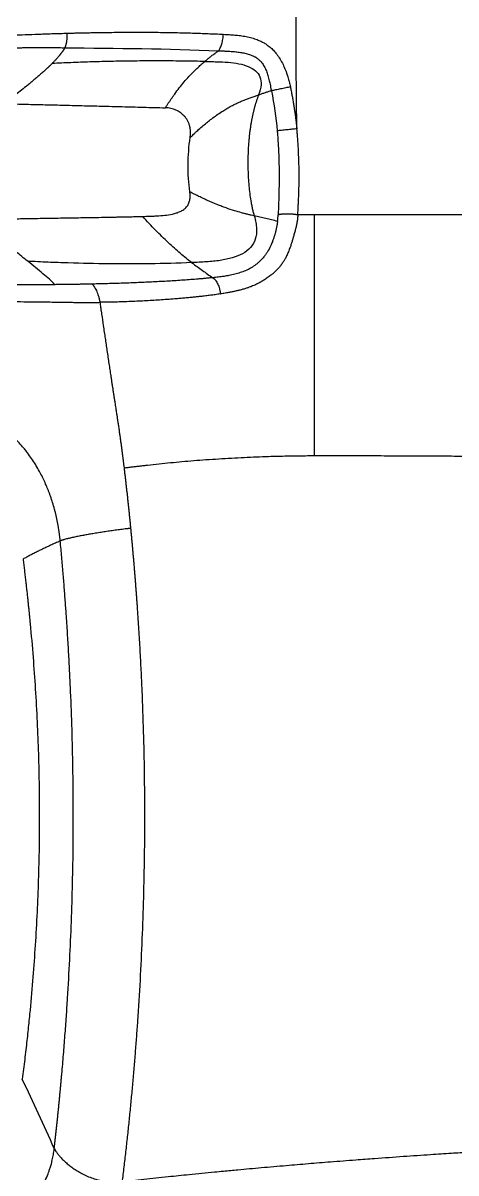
# Model space of a CAD drawing. Extents: x 526 to 610, y 679 to 808.
# Drawn here: x 577.84 to 589.62, y 713.94 to 745.24 of the extents above; entities that cross this region are included whole.
import ezdxf

# ---------------------------------------------------------------- set-up
doc = ezdxf.new("R2010")
doc.units = 0
doc.header["$MEASUREMENT"] = 0
doc.layers.add('1', color=4, linetype='Continuous')

# ---------------------------------------------------------------- blocks, each defined once
blk = doc.blocks.new('JETSETTER LX')
at = {"layer": '1', "color": 3, "linetype": 'Continuous', "lineweight": 25}
for points, knots in [([(59.161, 45.477), (59.161, 45.517), (59.16, 45.597), (59.158, 45.717), (59.157, 45.837), (59.155, 45.957), (59.154, 46.078), (59.152, 46.198), (59.151, 46.318), (59.15, 46.439), (59.149, 46.559), (59.148, 46.68), (59.147, 46.801), (59.146, 46.921), (59.145, 47.08), (59.143, 47.381), (59.141, 47.773), (59.14, 48.218), (59.14, 48.554), (59.14, 48.835), (59.14, 49.059), (59.141, 49.284), (59.141, 49.508), (59.142, 49.733), (59.144, 49.957), (59.145, 50.181), (59.147, 50.405), (59.149, 50.628), (59.151, 50.852), (59.153, 51.075), (59.156, 51.298), (59.158, 51.52), (59.16, 51.668), (59.161, 51.742)], [0, 0, 0, 0, 0.019171, 0.038354, 0.057548, 0.076753, 0.095968, 0.115193, 0.134427, 0.15367, 0.172921, 0.19218, 0.211447, 0.23072, 0.250001, 0.287343, 0.375, 0.437492, 0.499999, 0.535811, 0.571619, 0.607421, 0.643215, 0.678996, 0.714763, 0.750511, 0.786239, 0.821942, 0.857619, 0.893267, 0.928881, 0.96446, 1, 1, 1, 1]), ([(48.601, 47.853), (48.636, 47.856), (48.706, 47.861), (48.811, 47.869), (48.915, 47.877), (49.019, 47.884), (49.122, 47.892), (49.224, 47.899), (49.327, 47.906), (49.429, 47.913), (49.53, 47.92), (49.631, 47.927), (49.731, 47.933), (49.909, 47.945), (50.164, 47.96), (50.504, 47.98), (50.855, 47.999), (51.157, 48.014), (51.436, 48.028), (51.711, 48.04), (51.979, 48.051), (52.204, 48.059), (52.372, 48.065), (52.547, 48.071), (52.732, 48.076), (52.856, 48.08), (52.918, 48.082)], [0, 0, 0, 0, 0.0238572, 0.0476333, 0.0713284, 0.0949425, 0.1184756, 0.1419278, 0.1652991, 0.1885894, 0.2117987, 0.2349271, 0.2579744, 0.2809407, 0.3575209, 0.433726, 0.5160642, 0.6015222, 0.6441371, 0.7109685, 0.7941909, 0.8324388, 0.8692171, 0.9121998, 0.9557942, 1, 1, 1, 1]), ([(52.857, 47.687), (52.858, 47.69), (52.861, 47.696), (52.865, 47.705), (52.868, 47.715), (52.872, 47.725), (52.875, 47.735), (52.879, 47.745), (52.882, 47.755), (52.885, 47.765), (52.887, 47.775), (52.89, 47.786), (52.893, 47.796), (52.895, 47.806), (52.897, 47.816), (52.899, 47.827), (52.901, 47.837), (52.903, 47.847), (52.905, 47.857), (52.907, 47.873), (52.91, 47.894), (52.913, 47.92), (52.915, 47.947), (52.917, 47.974), (52.918, 48.001), (52.919, 48.028), (52.919, 48.055), (52.918, 48.073), (52.918, 48.082)], [0, 0, 0, 0, 0.031901, 0.063411, 0.094521, 0.125219, 0.155498, 0.185347, 0.214755, 0.243711, 0.272207, 0.300257, 0.327877, 0.355084, 0.381892, 0.408316, 0.434367, 0.460059, 0.485401, 0.510403, 0.57363, 0.636216, 0.698195, 0.759604, 0.82047, 0.88081, 0.940644, 1, 1, 1, 1]), ([(52.918, 48.082), (52.96, 48.083), (53.042, 48.085), (53.165, 48.088), (53.286, 48.091), (53.407, 48.093), (53.526, 48.096), (53.644, 48.098), (53.761, 48.1), (53.876, 48.102), (54.134, 48.105), (54.527, 48.109), (55.06, 48.109), (55.586, 48.104), (56.009, 48.095), (56.324, 48.086), (56.536, 48.079), (56.746, 48.071), (56.954, 48.062), (57.092, 48.056), (57.161, 48.052)], [0, 0, 0, 0, 0.028842, 0.057436, 0.085782, 0.113879, 0.141726, 0.169324, 0.196671, 0.223767, 0.250611, 0.37761, 0.500803, 0.627235, 0.750592, 0.801319, 0.851625, 0.901508, 0.950967, 1, 1, 1, 1]), ([(57.028, 47.604), (57.046, 47.624), (57.063, 47.651), (57.094, 47.714), (57.109, 47.751), (57.132, 47.831), (57.142, 47.875), (57.156, 47.964), (57.16, 48.009), (57.161, 48.052)], [0, 0, 0, 0, 0.25, 0.25, 0.5, 0.5, 0.75, 0.75, 1, 1, 1, 1]), ([(57.161, 48.052), (57.213, 48.05), (57.317, 48.044), (57.473, 48.033), (57.628, 48.016), (57.784, 47.991), (57.935, 47.956), (58.067, 47.913), (58.178, 47.865), (58.27, 47.817), (58.346, 47.769), (58.408, 47.723), (58.456, 47.683), (58.503, 47.639), (58.548, 47.592), (58.611, 47.519), (58.687, 47.412), (58.768, 47.269), (58.838, 47.114), (58.885, 46.987), (58.916, 46.89), (58.934, 46.825), (58.952, 46.759), (58.969, 46.691), (58.979, 46.645), (58.984, 46.621)], [0, 0, 0, 0, 0.063206, 0.126717, 0.190161, 0.253254, 0.3179, 0.378, 0.420657, 0.462064, 0.502458, 0.526789, 0.55123, 0.575862, 0.600766, 0.626018, 0.686066, 0.749092, 0.809952, 0.874258, 0.898392, 0.923018, 0.948152, 0.973808, 1, 1, 1, 1]), ([(44.393, 46.94), (44.416, 46.942), (44.463, 46.947), (44.532, 46.955), (44.601, 46.963), (44.67, 46.97), (44.739, 46.978), (44.808, 46.986), (44.877, 46.994), (45.015, 47.01), (45.221, 47.034), (45.603, 47.079), (46.058, 47.134), (46.493, 47.188), (46.805, 47.226), (47.064, 47.259), (47.347, 47.294), (47.621, 47.328), (47.852, 47.357), (48.055, 47.383), (48.266, 47.41), (48.484, 47.438), (48.704, 47.465), (48.954, 47.497), (49.191, 47.525), (49.39, 47.547), (49.522, 47.561), (49.635, 47.573), (49.822, 47.591), (50.089, 47.615), (50.438, 47.64), (50.73, 47.657), (51.028, 47.67), (51.249, 47.678), (51.46, 47.683), (51.59, 47.686), (51.714, 47.688), (51.852, 47.689), (52.008, 47.691), (52.179, 47.691), (52.354, 47.691), (52.528, 47.69), (52.695, 47.689), (52.804, 47.687), (52.857, 47.687)], [0, 0, 0, 0, 0.007792, 0.015586, 0.023383, 0.031182, 0.038984, 0.046788, 0.054595, 0.062404, 0.093771, 0.124909, 0.192614, 0.249996, 0.275575, 0.301177, 0.340533, 0.374993, 0.398022, 0.422043, 0.44705, 0.473037, 0.499996, 0.525389, 0.562498, 0.584737, 0.596635, 0.609523, 0.624997, 0.663541, 0.705199, 0.749997, 0.76844, 0.812498, 0.829752, 0.844959, 0.85956, 0.874999, 0.89531, 0.91632, 0.938027, 0.959641, 0.9803, 1, 1, 1, 1]), ([(52.84, 47.661), (52.837, 47.656), (52.83, 47.646), (52.82, 47.631), (52.81, 47.616), (52.8, 47.6), (52.789, 47.585), (52.778, 47.57), (52.767, 47.555), (52.755, 47.54), (52.743, 47.525), (52.732, 47.509), (52.719, 47.494), (52.707, 47.479), (52.691, 47.459), (52.67, 47.435), (52.644, 47.405), (52.618, 47.376), (52.591, 47.346), (52.563, 47.316), (52.534, 47.286), (52.514, 47.266), (52.504, 47.256)], [0, 0, 0, 0, 0.039074, 0.07799, 0.116752, 0.155367, 0.193841, 0.232179, 0.27039, 0.308478, 0.346451, 0.384317, 0.422084, 0.459758, 0.497349, 0.568669, 0.640048, 0.711546, 0.783226, 0.855151, 0.927386, 1, 1, 1, 1]), ([(52.857, 47.687), (52.853, 47.682), (52.848, 47.673), (52.842, 47.665), (52.84, 47.661)], [0, 0, 0, 0, 0.592978, 1, 1, 1, 1]), ([(56.655, 47.312), (56.662, 47.318), (56.677, 47.33), (56.7, 47.35), (56.725, 47.37), (56.751, 47.392), (56.78, 47.414), (56.81, 47.438), (56.859, 47.477), (56.919, 47.523), (56.981, 47.569), (57.015, 47.594), (57.028, 47.604)], [0, 0, 0, 0, 0.056454, 0.1176584, 0.1836381, 0.2544183, 0.330024, 0.4104791, 0.4958059, 0.7252765, 0.8935723, 1, 1, 1, 1]), ([(57.028, 47.604), (57.041, 47.603), (57.067, 47.602), (57.109, 47.6), (57.156, 47.598), (57.213, 47.596), (57.297, 47.592), (57.406, 47.586), (57.532, 47.574), (57.657, 47.557), (57.76, 47.536), (57.841, 47.513), (57.903, 47.492), (57.961, 47.467), (58.005, 47.445), (58.033, 47.43), (58.051, 47.419), (58.071, 47.405), (58.094, 47.389), (58.13, 47.36), (58.168, 47.323), (58.221, 47.26), (58.266, 47.192), (58.306, 47.115), (58.341, 47.035), (58.378, 46.927), (58.405, 46.817), (58.426, 46.724), (58.441, 46.651), (58.455, 46.579), (58.464, 46.534), (58.468, 46.515)], [0, 0, 0, 0, 0.019117, 0.039965, 0.062496, 0.089352, 0.125409, 0.188372, 0.251067, 0.312379, 0.375037, 0.405814, 0.436602, 0.471112, 0.498578, 0.507846, 0.51813, 0.52942, 0.542888, 0.559714, 0.595916, 0.61986, 0.68076, 0.712158, 0.743251, 0.804544, 0.871728, 0.899463, 0.936313, 0.974179, 1, 1, 1, 1]), ([(52.504, 47.256), (52.499, 47.251), (52.49, 47.241), (52.475, 47.226), (52.459, 47.211), (52.444, 47.196), (52.428, 47.181), (52.412, 47.166), (52.396, 47.15), (52.38, 47.135), (52.364, 47.12), (52.326, 47.084), (52.266, 47.029), (52.183, 46.955), (52.097, 46.881), (52.014, 46.81), (51.928, 46.739), (51.815, 46.647), (51.676, 46.535), (51.54, 46.427), (51.433, 46.343), (51.353, 46.281), (51.276, 46.221), (51.226, 46.182), (51.202, 46.164)], [0, 0, 0, 0, 0.0123092, 0.0246915, 0.0371496, 0.0496859, 0.0623028, 0.0750027, 0.087788, 0.1006611, 0.1136244, 0.1266801, 0.1888147, 0.2540496, 0.3159468, 0.3817625, 0.4431745, 0.5092281, 0.6356688, 0.7602654, 0.8215779, 0.8820578, 0.9448014, 1, 1, 1, 1]), ([(56.655, 47.312), (56.567, 47.314), (56.479, 47.316), (56.304, 47.319), (56.217, 47.32), (55.955, 47.324), (55.779, 47.326), (55.429, 47.327), (55.255, 47.327), (54.908, 47.326), (54.735, 47.324), (54.478, 47.321), (54.392, 47.32), (54.221, 47.316), (54.135, 47.315), (53.877, 47.309), (53.705, 47.304), (53.361, 47.293), (53.189, 47.286), (52.846, 47.272), (52.675, 47.265), (52.504, 47.256)], [0, 0, 0, 0, 0.0625, 0.0625, 0.125, 0.125, 0.25, 0.25, 0.375, 0.375, 0.5, 0.5, 0.5625, 0.5625, 0.625, 0.625, 0.75, 0.75, 0.875, 0.875, 1, 1, 1, 1]), ([(55.586, 46.052), (55.593, 46.063), (55.609, 46.087), (55.631, 46.122), (55.654, 46.157), (55.677, 46.192), (55.7, 46.226), (55.723, 46.26), (55.746, 46.293), (55.769, 46.327), (55.792, 46.359), (55.815, 46.392), (55.872, 46.471), (55.964, 46.594), (56.094, 46.754), (56.228, 46.906), (56.332, 47.014), (56.405, 47.085), (56.444, 47.123), (56.485, 47.161), (56.526, 47.199), (56.568, 47.237), (56.611, 47.275), (56.64, 47.299), (56.655, 47.312)], [0, 0, 0, 0, 0.0237709, 0.0473931, 0.0708689, 0.0942011, 0.117393, 0.1404481, 0.1633702, 0.1861637, 0.2088329, 0.2313827, 0.2538181, 0.3743365, 0.4962265, 0.6154507, 0.7403861, 0.7749335, 0.8103034, 0.8465117, 0.883573, 0.9215008, 0.9603067, 1, 1, 1, 1]), ([(56.655, 47.312), (56.709, 47.311), (56.763, 47.31), (56.87, 47.308), (56.923, 47.307), (57.083, 47.303), (57.188, 47.298), (57.392, 47.281), (57.491, 47.269), (57.676, 47.232), (57.763, 47.207), (57.916, 47.144), (57.983, 47.105), (58.092, 47.01), (58.133, 46.955), (58.184, 46.827), (58.194, 46.754), (58.181, 46.591), (58.159, 46.5), (58.12, 46.401)], [0, 0, 0, 0, 0.0625, 0.0625, 0.125, 0.125, 0.25, 0.25, 0.375, 0.375, 0.5, 0.5, 0.625, 0.625, 0.75, 0.75, 0.875, 0.875, 1, 1, 1, 1]), ([(56.259, 45.243), (56.27, 45.253), (56.293, 45.275), (56.331, 45.311), (56.382, 45.359), (56.436, 45.409), (56.515, 45.481), (56.611, 45.564), (56.729, 45.662), (56.851, 45.757), (56.981, 45.853), (57.109, 45.94), (57.233, 46.018), (57.351, 46.085), (57.472, 46.148), (57.589, 46.204), (57.704, 46.253), (57.814, 46.296), (57.921, 46.334), (58.021, 46.369), (58.088, 46.391), (58.12, 46.401)], [0, 0, 0, 0, 0.018584, 0.041045, 0.067344, 0.108268, 0.134534, 0.203343, 0.267524, 0.327591, 0.397597, 0.469816, 0.524692, 0.587155, 0.648705, 0.709576, 0.76979, 0.831351, 0.887613, 0.945672, 1, 1, 1, 1]), ([(58.12, 46.401), (58.117, 46.391), (58.109, 46.371), (58.098, 46.341), (58.087, 46.311), (58.076, 46.28), (58.066, 46.249), (58.056, 46.218), (58.046, 46.186), (58.036, 46.155), (58.027, 46.123), (58.018, 46.091), (58.009, 46.058), (58, 46.026), (57.991, 45.993), (57.983, 45.96), (57.975, 45.927), (57.967, 45.894), (57.96, 45.86), (57.952, 45.826), (57.945, 45.792), (57.938, 45.758), (57.932, 45.724), (57.925, 45.689), (57.919, 45.655), (57.909, 45.596), (57.896, 45.514), (57.881, 45.407), (57.868, 45.299), (57.854, 45.154), (57.84, 44.97), (57.831, 44.748), (57.828, 44.526), (57.832, 44.306), (57.843, 44.089), (57.861, 43.877), (57.885, 43.672), (57.909, 43.52), (57.927, 43.419), (57.938, 43.365), (57.95, 43.311), (57.962, 43.259), (57.975, 43.208), (57.988, 43.158), (57.997, 43.125), (58.002, 43.109)], [0, 0, 0, 0, 0.010173, 0.020353, 0.030539, 0.040734, 0.050936, 0.061147, 0.071369, 0.0816, 0.091842, 0.102096, 0.112362, 0.122641, 0.132933, 0.143239, 0.153559, 0.163894, 0.174245, 0.184612, 0.194996, 0.205396, 0.215814, 0.226251, 0.236705, 0.247179, 0.278684, 0.310291, 0.342009, 0.373846, 0.437547, 0.501471, 0.565336, 0.629017, 0.692522, 0.755319, 0.817872, 0.879212, 0.89688, 0.914403, 0.931786, 0.949033, 0.966148, 0.983135, 1, 1, 1, 1]), ([(58.468, 46.515), (58.439, 46.506), (58.382, 46.487), (58.296, 46.459), (58.208, 46.43), (58.15, 46.411), (58.12, 46.401)], [0, 0, 0, 0, 0.24543, 0.493906, 0.745429, 1, 1, 1, 1]), ([(58.984, 46.621), (58.945, 46.612), (58.903, 46.603), (58.813, 46.583), (58.765, 46.573), (58.672, 46.554), (58.626, 46.545), (58.541, 46.528), (58.502, 46.521), (58.468, 46.515)], [0, 0, 0, 0, 0.25, 0.25, 0.5, 0.5, 0.75, 0.75, 1, 1, 1, 1]), ([(58.984, 46.621), (58.988, 46.603), (58.996, 46.565), (59.007, 46.509), (59.018, 46.453), (59.029, 46.397), (59.04, 46.34), (59.05, 46.283), (59.06, 46.227), (59.07, 46.17), (59.079, 46.113), (59.088, 46.056), (59.097, 45.998), (59.105, 45.941), (59.113, 45.883), (59.121, 45.826), (59.128, 45.768), (59.136, 45.71), (59.142, 45.652), (59.149, 45.594), (59.155, 45.536), (59.159, 45.497), (59.161, 45.477)], [0, 0, 0, 0, 0.049433, 0.098914, 0.148445, 0.198029, 0.247667, 0.297362, 0.347114, 0.396927, 0.446801, 0.49674, 0.546743, 0.596814, 0.646954, 0.697165, 0.747447, 0.797804, 0.848236, 0.898745, 0.949333, 1, 1, 1, 1]), ([(51.202, 46.164), (51.379, 46.159), (51.555, 46.155), (51.904, 46.146), (52.078, 46.142), (52.428, 46.133), (52.603, 46.129), (52.957, 46.12), (53.135, 46.115), (53.404, 46.108), (53.493, 46.106), (53.674, 46.102), (53.765, 46.099), (53.946, 46.095), (54.038, 46.092), (54.222, 46.088), (54.315, 46.085), (54.597, 46.078), (54.789, 46.073), (55.182, 46.062), (55.382, 46.057), (55.586, 46.052)], [0, 0, 0, 0, 0.125, 0.125, 0.25, 0.25, 0.375, 0.375, 0.5, 0.5, 0.5625, 0.5625, 0.625, 0.625, 0.6875, 0.6875, 0.75, 0.75, 0.875, 0.875, 1, 1, 1, 1]), ([(56.259, 45.243), (56.261, 45.254), (56.262, 45.266), (56.265, 45.289), (56.266, 45.301), (56.268, 45.338), (56.269, 45.364), (56.268, 45.403), (56.267, 45.416), (56.265, 45.442), (56.264, 45.455), (56.261, 45.482), (56.258, 45.496), (56.253, 45.523), (56.25, 45.538), (56.24, 45.579), (56.231, 45.605), (56.211, 45.657), (56.199, 45.682), (56.173, 45.729), (56.159, 45.751), (56.129, 45.792), (56.114, 45.811), (56.065, 45.865), (56.028, 45.896), (55.952, 45.95), (55.911, 45.972), (55.826, 46.009), (55.782, 46.024), (55.687, 46.044), (55.637, 46.05), (55.586, 46.052)], [0, 0, 0, 0, 0.03125, 0.03125, 0.0625, 0.0625, 0.125, 0.125, 0.15625, 0.15625, 0.1875, 0.1875, 0.21875, 0.21875, 0.25, 0.25, 0.3125, 0.3125, 0.375, 0.375, 0.4375, 0.4375, 0.5, 0.5, 0.625, 0.625, 0.75, 0.75, 0.875, 0.875, 1, 1, 1, 1]), ([(59.161, 45.477), (59.121, 45.474), (59.076, 45.471), (58.982, 45.462), (58.933, 45.457), (58.836, 45.447), (58.789, 45.442), (58.701, 45.432), (58.661, 45.427), (58.626, 45.422)], [0, 0, 0, 0, 0.25, 0.25, 0.5, 0.5, 0.75, 0.75, 1, 1, 1, 1]), ([(58.626, 45.422), (58.628, 45.403), (58.631, 45.363), (58.637, 45.298), (58.643, 45.224), (58.648, 45.141), (58.654, 45.049), (58.66, 44.949), (58.668, 44.771), (58.676, 44.543), (58.679, 44.262), (58.678, 43.989), (58.674, 43.743), (58.668, 43.541), (58.663, 43.4), (58.659, 43.288), (58.655, 43.205), (58.653, 43.158), (58.652, 43.139)], [0, 0, 0, 0, 0.0243832, 0.0525925, 0.0846164, 0.1204423, 0.1600575, 0.2034489, 0.2506041, 0.391411, 0.4999322, 0.618247, 0.7492137, 0.8242542, 0.8868633, 0.9370379, 0.9747585, 1, 1, 1, 1]), ([(59.187, 43.135), (59.188, 43.15), (59.19, 43.188), (59.194, 43.254), (59.198, 43.339), (59.203, 43.443), (59.209, 43.566), (59.216, 43.757), (59.222, 43.998), (59.223, 44.27), (59.219, 44.558), (59.21, 44.805), (59.199, 45.019), (59.189, 45.154), (59.18, 45.275), (59.171, 45.381), (59.164, 45.447), (59.161, 45.477)], [0, 0, 0, 0, 0.0205845, 0.0494696, 0.0866246, 0.1320218, 0.1856458, 0.247504, 0.3788197, 0.4952107, 0.595348, 0.7453679, 0.8084641, 0.8655692, 0.9165916, 0.9614341, 1, 1, 1, 1]), ([(56.249, 43.763), (56.217, 44.006), (56.202, 44.254), (56.207, 44.751), (56.225, 44.999), (56.259, 45.243)], [0, 0, 0, 0, 0.5, 0.5, 1, 1, 1, 1]), ([(54.968, 43.095), (55, 43.096), (55.033, 43.097), (55.098, 43.099), (55.13, 43.1), (55.195, 43.102), (55.227, 43.103), (55.293, 43.106), (55.326, 43.108), (55.428, 43.114), (55.497, 43.119), (55.638, 43.135), (55.709, 43.146), (55.797, 43.165), (55.815, 43.169), (55.85, 43.178), (55.867, 43.183), (55.92, 43.2), (55.955, 43.213), (56.022, 43.243), (56.054, 43.261), (56.113, 43.302), (56.14, 43.326), (56.185, 43.38), (56.204, 43.409), (56.225, 43.456), (56.231, 43.473), (56.242, 43.506), (56.246, 43.524), (56.256, 43.578), (56.258, 43.615), (56.258, 43.67), (56.257, 43.689), (56.254, 43.726), (56.252, 43.744), (56.249, 43.763)], [0, 0, 0, 0, 0.0625, 0.0625, 0.125, 0.125, 0.1875, 0.1875, 0.25, 0.25, 0.375, 0.375, 0.5, 0.5, 0.53125, 0.53125, 0.5625, 0.5625, 0.625, 0.625, 0.6875, 0.6875, 0.75, 0.75, 0.8125, 0.8125, 0.84375, 0.84375, 0.875, 0.875, 0.9375, 0.9375, 0.96875, 0.96875, 1, 1, 1, 1]), ([(58.002, 43.109), (57.975, 43.115), (57.922, 43.128), (57.839, 43.147), (57.751, 43.169), (57.629, 43.201), (57.461, 43.25), (57.277, 43.311), (57.119, 43.369), (56.998, 43.416), (56.873, 43.467), (56.748, 43.521), (56.621, 43.58), (56.51, 43.633), (56.412, 43.681), (56.331, 43.722), (56.277, 43.749), (56.249, 43.763)], [0, 0, 0, 0, 0.05392, 0.110119, 0.167374, 0.226856, 0.344774, 0.471555, 0.533857, 0.598762, 0.661323, 0.729511, 0.794528, 0.863903, 0.909062, 0.954462, 1, 1, 1, 1]), ([(50.578, 43.016), (50.605, 43.016), (50.662, 43.017), (50.756, 43.019), (50.862, 43.021), (50.981, 43.023), (51.178, 43.027), (51.401, 43.031), (51.759, 43.037), (52.189, 43.044), (52.644, 43.051), (53.012, 43.057), (53.288, 43.062), (53.565, 43.066), (53.771, 43.07), (53.906, 43.072), (53.972, 43.074), (54.047, 43.075), (54.131, 43.077), (54.224, 43.079), (54.326, 43.081), (54.436, 43.083), (54.556, 43.086), (54.685, 43.088), (54.823, 43.092), (54.918, 43.094), (54.968, 43.095)], [0, 0, 0, 0, 0.018061, 0.039161, 0.063305, 0.090494, 0.120734, 0.19778, 0.244185, 0.368142, 0.496246, 0.559714, 0.623179, 0.686644, 0.750108, 0.763234, 0.778278, 0.795241, 0.814121, 0.83492, 0.857637, 0.882273, 0.908827, 0.937299, 0.96769, 1, 1, 1, 1]), ([(51.841, 41.875), (51.735, 41.96), (51.625, 42.05), (51.406, 42.235), (51.297, 42.331), (51.082, 42.525), (50.977, 42.624), (50.773, 42.821), (50.675, 42.919), (50.578, 43.016)], [0, 0, 0, 0, 0.25, 0.25, 0.5, 0.5, 0.75, 0.75, 1, 1, 1, 1]), ([(56.3, 41.839), (56.201, 41.914), (56.099, 41.996), (55.94, 42.132), (55.886, 42.179), (55.776, 42.277), (55.72, 42.328), (55.607, 42.435), (55.55, 42.49), (55.434, 42.604), (55.376, 42.662), (55.26, 42.782), (55.201, 42.843), (55.085, 42.968), (55.026, 43.031), (54.968, 43.095)], [0, 0, 0, 0, 0.25, 0.25, 0.375, 0.375, 0.5, 0.5, 0.625, 0.625, 0.75, 0.75, 0.875, 0.875, 1, 1, 1, 1]), ([(58.002, 43.109), (58.039, 42.982), (58.06, 42.866), (58.07, 42.653), (58.058, 42.558), (58.002, 42.388), (57.958, 42.313), (57.843, 42.183), (57.771, 42.128), (57.604, 42.035), (57.51, 41.998), (57.303, 41.938), (57.191, 41.915), (56.955, 41.88), (56.831, 41.868), (56.572, 41.851), (56.439, 41.845), (56.3, 41.839)], [0, 0, 0, 0, 0.125, 0.125, 0.25, 0.25, 0.375, 0.375, 0.5, 0.5, 0.625, 0.625, 0.75, 0.75, 0.875, 0.875, 1, 1, 1, 1]), ([(58.637, 42.961), (58.635, 42.951), (58.632, 42.931), (58.628, 42.901), (58.623, 42.871), (58.617, 42.841), (58.612, 42.812), (58.606, 42.783), (58.6, 42.754), (58.593, 42.726), (58.587, 42.698), (58.58, 42.67), (58.573, 42.643), (58.56, 42.596), (58.54, 42.531), (58.516, 42.46), (58.494, 42.401), (58.472, 42.347), (58.431, 42.254), (58.379, 42.157), (58.316, 42.062), (58.27, 42), (58.216, 41.937), (58.16, 41.878), (58.095, 41.82), (58.033, 41.772), (57.968, 41.727), (57.904, 41.688), (57.835, 41.651), (57.743, 41.608), (57.622, 41.563), (57.472, 41.52), (57.325, 41.488), (57.199, 41.467), (57.104, 41.454), (57.027, 41.444), (56.952, 41.435), (56.901, 41.43), (56.876, 41.428)], [0, 0, 0, 0, 0.011037, 0.021981, 0.03283, 0.043585, 0.054242, 0.064802, 0.075263, 0.085623, 0.09588, 0.106033, 0.116082, 0.126023, 0.157655, 0.189172, 0.205701, 0.225139, 0.252028, 0.314394, 0.344174, 0.376254, 0.399778, 0.437795, 0.468512, 0.499755, 0.528888, 0.561944, 0.588173, 0.623824, 0.685837, 0.748226, 0.818221, 0.874081, 0.907098, 0.937179, 0.969298, 1, 1, 1, 1]), ([(59.162, 42.919), (59.161, 42.912), (59.158, 42.897), (59.154, 42.874), (59.148, 42.849), (59.142, 42.821), (59.135, 42.792), (59.127, 42.76), (59.117, 42.721), (59.105, 42.674), (59.091, 42.621), (59.076, 42.57), (59.063, 42.523), (59.05, 42.478), (59.033, 42.42), (59.009, 42.343), (58.974, 42.243), (58.938, 42.152), (58.907, 42.077), (58.883, 42.024), (58.86, 41.977), (58.838, 41.934), (58.815, 41.894), (58.791, 41.856), (58.765, 41.818), (58.742, 41.785), (58.722, 41.758), (58.706, 41.738), (58.69, 41.718), (58.666, 41.691), (58.636, 41.659), (58.587, 41.609), (58.538, 41.563), (58.488, 41.522), (58.449, 41.49), (58.404, 41.457), (58.355, 41.421), (58.292, 41.379), (58.217, 41.331), (58.149, 41.293), (58.104, 41.27), (58.074, 41.255), (58.037, 41.237), (57.986, 41.214), (57.922, 41.188), (57.866, 41.166), (57.819, 41.15), (57.785, 41.138), (57.743, 41.125), (57.695, 41.111), (57.634, 41.095), (57.558, 41.076), (57.468, 41.056), (57.374, 41.037), (57.289, 41.02), (57.213, 41.007), (57.147, 40.996), (57.104, 40.99), (57.083, 40.986)], [0, 0, 0, 0, 0.006611, 0.013878, 0.021802, 0.030384, 0.039625, 0.049525, 0.060087, 0.076828, 0.093941, 0.109991, 0.124999, 0.138905, 0.152549, 0.180546, 0.212015, 0.250022, 0.27005, 0.28754, 0.303416, 0.318174, 0.331977, 0.346005, 0.359644, 0.375104, 0.382711, 0.390588, 0.398739, 0.40717, 0.423266, 0.44, 0.471634, 0.486124, 0.50003, 0.519235, 0.538607, 0.558163, 0.591879, 0.625023, 0.634814, 0.642599, 0.65829, 0.676312, 0.699149, 0.728063, 0.738272, 0.750038, 0.765652, 0.782925, 0.801868, 0.831699, 0.863919, 0.897292, 0.931529, 0.954616, 0.97744, 1, 1, 1, 1]), ([(58.637, 42.961), (58.582, 42.974), (58.529, 42.986), (58.422, 43.011), (58.368, 43.024), (58.262, 43.048), (58.21, 43.061), (58.105, 43.085), (58.054, 43.097), (58.002, 43.109)], [0, 0, 0, 0, 0.25, 0.25, 0.5, 0.5, 0.75, 0.75, 1, 1, 1, 1]), ([(58.637, 42.961), (58.638, 42.968), (58.639, 42.981), (58.642, 43.001), (58.644, 43.022), (58.646, 43.044), (58.648, 43.067), (58.649, 43.09), (58.651, 43.115), (58.652, 43.131), (58.652, 43.139)], [0, 0, 0, 0, 0.108476, 0.221618, 0.339457, 0.462021, 0.589334, 0.721421, 0.858302, 1, 1, 1, 1]), ([(59.187, 43.135), (59.182, 43.136), (59.174, 43.137), (59.162, 43.139), (59.15, 43.141), (59.139, 43.143), (59.128, 43.144), (59.117, 43.146), (59.108, 43.147), (59.098, 43.148), (59.089, 43.149), (59.08, 43.15), (59.072, 43.151), (59.065, 43.152), (59.058, 43.153), (59.028, 43.156), (58.978, 43.159), (58.906, 43.161), (58.838, 43.16), (58.786, 43.157), (58.751, 43.154), (58.73, 43.152), (58.71, 43.149), (58.69, 43.146), (58.671, 43.143), (58.658, 43.141), (58.652, 43.14)], [0, 0, 0, 0, 0.024335, 0.047601, 0.069822, 0.091018, 0.111207, 0.130405, 0.148625, 0.16588, 0.18218, 0.197533, 0.211948, 0.225432, 0.23799, 0.249627, 0.383133, 0.500008, 0.630256, 0.750393, 0.791, 0.831964, 0.873314, 0.91508, 0.957296, 1, 1, 1, 1]), ([(59.187, 43.135), (59.186, 43.123), (59.185, 43.103), (59.182, 43.066), (59.179, 43.024), (59.173, 42.983), (59.167, 42.948), (59.164, 42.93), (59.162, 42.919)], [0, 0, 0, 0, 0.157981, 0.285449, 0.515221, 0.737379, 0.856073, 1, 1, 1, 1]), ([(59.635, 43.135), (59.586, 43.135), (59.487, 43.135), (59.338, 43.135), (59.237, 43.135), (59.187, 43.135)], [0, 0, 0, 0, 0.329498, 0.662846, 1, 1, 1, 1]), ([(59.635, 43.135), (59.635, 43.114), (59.635, 43.071), (59.635, 43.007), (59.635, 42.943), (59.635, 42.878), (59.635, 42.813), (59.635, 42.747), (59.636, 42.682), (59.636, 42.615), (59.636, 42.549), (59.636, 42.482), (59.636, 42.414), (59.636, 42.235), (59.636, 41.942), (59.636, 41.533), (59.636, 41.12), (59.636, 40.706), (59.636, 40.292), (59.636, 39.88), (59.636, 39.463), (59.636, 39.045), (59.636, 38.63), (59.636, 38.309), (59.636, 38.079), (59.636, 37.935), (59.636, 37.79), (59.636, 37.643), (59.636, 37.495), (59.636, 37.346), (59.636, 37.196), (59.636, 37.045), (59.636, 36.893), (59.636, 36.74), (59.636, 36.637), (59.636, 36.586)], [0, 0, 0, 0, 0.009987, 0.02002, 0.030098, 0.04022, 0.050389, 0.060602, 0.070861, 0.081164, 0.091514, 0.101908, 0.112349, 0.122835, 0.18484, 0.247941, 0.310634, 0.37382, 0.43644, 0.498901, 0.561166, 0.625701, 0.688443, 0.749811, 0.771509, 0.793421, 0.815545, 0.83788, 0.860424, 0.883177, 0.906136, 0.929298, 0.952663, 0.97623, 1, 1, 1, 1]), ([(64.412, 43.135), (64.362, 43.135), (64.264, 43.135), (64.136, 43.135), (63.988, 43.135), (63.693, 43.135), (63.032, 43.135), (62.298, 43.135), (61.653, 43.135), (61.293, 43.135), (60.973, 43.135), (60.669, 43.135), (60.392, 43.135), (60.133, 43.135), (59.882, 43.135), (59.717, 43.135), (59.635, 43.135)], [0, 0, 0, 0, 0.031479, 0.062971, 0.081611, 0.12585, 0.25136, 0.501552, 0.590018, 0.655589, 0.726338, 0.789956, 0.844769, 0.898044, 0.949786, 1, 1, 1, 1]), ([(52.576, 41.238), (52.533, 41.287), (52.485, 41.335), (52.378, 41.435), (52.319, 41.485), (52.193, 41.59), (52.127, 41.645), (51.988, 41.757), (51.915, 41.815), (51.841, 41.875)], [0, 0, 0, 0, 0.25, 0.25, 0.5, 0.5, 0.75, 0.75, 1, 1, 1, 1]), ([(56.3, 41.839), (55.918, 41.822), (55.54, 41.812), (54.79, 41.802), (54.419, 41.802), (53.681, 41.809), (53.313, 41.817), (52.762, 41.834), (52.578, 41.841), (52.21, 41.856), (52.026, 41.865), (51.841, 41.875)], [0, 0, 0, 0, 0.25, 0.25, 0.5, 0.5, 0.75, 0.75, 0.875, 0.875, 1, 1, 1, 1]), ([(56.3, 41.839), (56.35, 41.8), (56.399, 41.764), (56.496, 41.693), (56.544, 41.658), (56.64, 41.591), (56.687, 41.557), (56.782, 41.492), (56.829, 41.46), (56.876, 41.428)], [0, 0, 0, 0, 0.25, 0.25, 0.5, 0.5, 0.75, 0.75, 1, 1, 1, 1]), ([(56.876, 41.428), (56.85, 41.425), (56.803, 41.42), (56.736, 41.414), (56.662, 41.407), (56.577, 41.399), (56.445, 41.388), (56.28, 41.375), (56.079, 41.36), (55.876, 41.347), (55.605, 41.33), (55.264, 41.312), (54.92, 41.296), (54.643, 41.285), (54.433, 41.278), (54.225, 41.271), (54.043, 41.265), (53.885, 41.261), (53.744, 41.257), (53.645, 41.255), (53.593, 41.254)], [0, 0, 0, 0, 0.024506, 0.045333, 0.062497, 0.09507, 0.124987, 0.186413, 0.249956, 0.312441, 0.374928, 0.499912, 0.624914, 0.687759, 0.749934, 0.813054, 0.874966, 0.912149, 0.953828, 1, 1, 1, 1]), ([(56.876, 41.428), (56.879, 41.426), (56.884, 41.422), (56.891, 41.416), (56.899, 41.41), (56.906, 41.404), (56.913, 41.397), (56.921, 41.39), (56.928, 41.382), (56.935, 41.375), (56.941, 41.367), (56.948, 41.359), (56.962, 41.34), (56.985, 41.306), (57.012, 41.255), (57.037, 41.195), (57.054, 41.14), (57.066, 41.091), (57.073, 41.057), (57.078, 41.028), (57.08, 41.007), (57.082, 40.993), (57.083, 40.986)], [0, 0, 0, 0, 0.0247574, 0.0494025, 0.0739423, 0.0983835, 0.1227324, 0.1469947, 0.1711758, 0.1952808, 0.2193143, 0.2432809, 0.2671848, 0.3756929, 0.500059, 0.6153268, 0.7437498, 0.8144315, 0.8854029, 0.9275284, 0.9657361, 1, 1, 1, 1]), ([(52.576, 41.238), (52.542, 41.238), (52.456, 41.238), (52.298, 41.237), (52.077, 41.236), (51.847, 41.235), (51.53, 41.236), (51.231, 41.237), (50.911, 41.241), (50.672, 41.244), (50.432, 41.249), (50.195, 41.254), (49.954, 41.258), (49.625, 41.264), (49.214, 41.27), (48.822, 41.274), (48.522, 41.276), (48.291, 41.277), (48.024, 41.279), (47.75, 41.28), (47.481, 41.281), (47.23, 41.282), (46.977, 41.283), (46.627, 41.283), (46.202, 41.283), (45.808, 41.282), (45.544, 41.281), (45.388, 41.28), (45.236, 41.279), (45.09, 41.278), (44.949, 41.277), (44.813, 41.276), (44.725, 41.276), (44.681, 41.275)], [0, 0, 0, 0, 0.013434, 0.034269, 0.062506, 0.101053, 0.125028, 0.187551, 0.21897, 0.250064, 0.281314, 0.312558, 0.34219, 0.375036, 0.43953, 0.500013, 0.5245, 0.553505, 0.587024, 0.625049, 0.656311, 0.687559, 0.718329, 0.750061, 0.817284, 0.875033, 0.894814, 0.913954, 0.932452, 0.950307, 0.967517, 0.984082, 1, 1, 1, 1]), ([(53.593, 41.254), (53.559, 41.253), (53.493, 41.252), (53.396, 41.25), (53.292, 41.248), (53.165, 41.246), (53.017, 41.243), (52.861, 41.241), (52.715, 41.24), (52.621, 41.239), (52.576, 41.238)], [0, 0, 0, 0, 0.1013985, 0.1966473, 0.2857557, 0.4090576, 0.5714582, 0.7245134, 0.8673664, 1, 1, 1, 1]), ([(53.593, 41.254), (53.595, 41.252), (53.599, 41.248), (53.606, 41.241), (53.612, 41.234), (53.618, 41.226), (53.625, 41.218), (53.631, 41.21), (53.638, 41.201), (53.644, 41.192), (53.65, 41.183), (53.657, 41.173), (53.672, 41.15), (53.695, 41.108), (53.724, 41.044), (53.751, 40.975), (53.767, 40.921), (53.778, 40.882), (53.783, 40.86), (53.789, 40.837), (53.794, 40.812), (53.799, 40.785), (53.802, 40.767), (53.803, 40.758)], [0, 0, 0, 0, 0.022448, 0.045092, 0.067942, 0.09101, 0.114292, 0.137766, 0.161404, 0.185177, 0.209059, 0.233019, 0.257043, 0.379766, 0.509179, 0.631608, 0.757139, 0.791637, 0.828501, 0.867741, 0.90937, 0.953425, 1, 1, 1, 1]), ([(49.787, 40.766), (49.809, 40.766), (49.859, 40.767), (49.939, 40.768), (50.031, 40.769), (50.135, 40.77), (50.25, 40.771), (50.376, 40.772), (50.534, 40.774), (50.707, 40.775), (50.89, 40.776), (51.059, 40.776), (51.283, 40.777), (51.567, 40.776), (51.856, 40.775), (52.094, 40.772), (52.274, 40.77), (52.461, 40.767), (52.587, 40.765), (52.654, 40.763)], [0, 0, 0, 0, 0.023555, 0.051162, 0.08282, 0.118529, 0.158292, 0.202112, 0.249996, 0.3228, 0.382825, 0.441126, 0.499999, 0.616998, 0.739248, 0.803349, 0.866933, 0.928749, 1, 1, 1, 1]), ([(52.654, 40.763), (52.677, 40.763), (52.725, 40.762), (52.802, 40.761), (52.887, 40.759), (52.946, 40.759), (52.977, 40.758)], [0, 0, 0, 0, 0.210378, 0.447169, 0.710377, 1, 1, 1, 1]), ([(52.977, 40.758), (52.996, 40.758), (53.035, 40.758), (53.098, 40.757), (53.174, 40.756), (53.26, 40.756), (53.356, 40.756), (53.465, 40.756), (53.582, 40.756), (53.697, 40.757), (53.77, 40.757), (53.803, 40.758)], [0, 0, 0, 0, 0.067042, 0.142627, 0.226755, 0.341457, 0.452753, 0.577551, 0.734754, 0.878228, 1, 1, 1, 1]), ([(57.075, 40.985), (57.053, 40.982), (57.009, 40.975), (56.944, 40.966), (56.878, 40.957), (56.813, 40.948), (56.748, 40.94), (56.678, 40.931), (56.598, 40.922), (56.501, 40.911), (56.395, 40.9), (56.275, 40.888), (56.15, 40.876), (56.015, 40.864), (55.862, 40.851), (55.683, 40.837), (55.412, 40.818), (55.135, 40.801), (54.858, 40.787), (54.647, 40.778), (54.437, 40.77), (54.262, 40.765), (54.129, 40.762), (54.029, 40.76), (53.922, 40.759), (53.844, 40.758), (53.803, 40.758)], [0, 0, 0, 0, 0.021182, 0.042224, 0.063125, 0.083887, 0.104511, 0.124998, 0.15011, 0.180599, 0.216725, 0.250003, 0.292494, 0.334358, 0.375592, 0.434257, 0.5, 0.624787, 0.686739, 0.750002, 0.814259, 0.874997, 0.905274, 0.931973, 0.963791, 1, 1, 1, 1]), ([(53.803, 40.758), (53.81, 40.713), (53.822, 40.632), (53.837, 40.524), (53.862, 40.357), (53.89, 40.167), (53.922, 39.949), (53.947, 39.78), (53.971, 39.613), (53.997, 39.441), (54.023, 39.267), (54.049, 39.093), (54.074, 38.925), (54.097, 38.778), (54.116, 38.651), (54.133, 38.542), (54.149, 38.436), (54.165, 38.333), (54.18, 38.232), (54.191, 38.165), (54.196, 38.133)], [0, 0, 0, 0, 0.050466, 0.090607, 0.120406, 0.236998, 0.30439, 0.364784, 0.427921, 0.492052, 0.559985, 0.626104, 0.690412, 0.752924, 0.795933, 0.8382, 0.879735, 0.920543, 0.96063, 1, 1, 1, 1]), ([(52.726, 34.264), (52.725, 34.276), (52.723, 34.301), (52.719, 34.338), (52.715, 34.375), (52.71, 34.412), (52.705, 34.45), (52.7, 34.488), (52.695, 34.526), (52.689, 34.564), (52.683, 34.603), (52.669, 34.69), (52.644, 34.823), (52.611, 34.97), (52.582, 35.085), (52.55, 35.204), (52.506, 35.35), (52.458, 35.491), (52.418, 35.598), (52.38, 35.696), (52.329, 35.818), (52.26, 35.967), (52.182, 36.122), (52.102, 36.263), (52.015, 36.406), (51.921, 36.548), (51.822, 36.68), (51.718, 36.809), (51.614, 36.927), (51.494, 37.049), (51.379, 37.155), (51.265, 37.251), (51.15, 37.338), (51.029, 37.421), (50.898, 37.501), (50.782, 37.564), (50.688, 37.61), (50.618, 37.643), (50.547, 37.673), (50.475, 37.701), (50.403, 37.728), (50.33, 37.753), (50.257, 37.775), (50.183, 37.796), (50.078, 37.823), (49.94, 37.852), (49.806, 37.873), (49.71, 37.884), (49.653, 37.89), (49.596, 37.894), (49.539, 37.898), (49.482, 37.9), (49.444, 37.901), (49.425, 37.901)], [0, 0, 0, 0, 0.006043, 0.012142, 0.018298, 0.024511, 0.030781, 0.037109, 0.043495, 0.049939, 0.056441, 0.063002, 0.094253, 0.124955, 0.139947, 0.156065, 0.188771, 0.220838, 0.235793, 0.250022, 0.278263, 0.3088, 0.341644, 0.3768, 0.40198, 0.438749, 0.476951, 0.499932, 0.537426, 0.57128, 0.603448, 0.631747, 0.6607, 0.688834, 0.718582, 0.750023, 0.76478, 0.779429, 0.793969, 0.808402, 0.822726, 0.836944, 0.851055, 0.86506, 0.878959, 0.910243, 0.940757, 0.950892, 0.96092, 0.970844, 0.980663, 0.990381, 1, 1, 1, 1]), ([(54.196, 38.133), (54.198, 38.118), (54.204, 38.083), (54.213, 38.025), (54.224, 37.953), (54.238, 37.859), (54.254, 37.756), (54.271, 37.644), (54.287, 37.54), (54.304, 37.429), (54.32, 37.315), (54.337, 37.202), (54.352, 37.095), (54.366, 36.996), (54.379, 36.897), (54.392, 36.801), (54.405, 36.705), (54.417, 36.612), (54.429, 36.52), (54.44, 36.43), (54.451, 36.341), (54.458, 36.282), (54.462, 36.253)], [0, 0, 0, 0, 0.024581, 0.05612, 0.094626, 0.140108, 0.209595, 0.261417, 0.322147, 0.378395, 0.441508, 0.505523, 0.559791, 0.612969, 0.665061, 0.716076, 0.766021, 0.814906, 0.862737, 0.909523, 0.955275, 1, 1, 1, 1]), ([(54.462, 36.253), (54.499, 36.257), (54.574, 36.267), (54.684, 36.28), (54.791, 36.293), (54.897, 36.306), (55, 36.318), (55.172, 36.338), (55.413, 36.364), (55.725, 36.396), (56.041, 36.425), (56.363, 36.452), (56.696, 36.477), (57.037, 36.5), (57.383, 36.521), (57.726, 36.539), (58.062, 36.554), (58.368, 36.565), (58.647, 36.573), (58.899, 36.578), (59.148, 36.582), (59.393, 36.585), (59.556, 36.585), (59.636, 36.586)], [0, 0, 0, 0, 0.021935, 0.043399, 0.064391, 0.084913, 0.104964, 0.124544, 0.185616, 0.245826, 0.306329, 0.369195, 0.432893, 0.500003, 0.566921, 0.633394, 0.698195, 0.761067, 0.810274, 0.858757, 0.906528, 0.953605, 1, 1, 1, 1]), ([(59.636, 36.586), (59.701, 36.586), (59.831, 36.586), (60.028, 36.586), (60.228, 36.586), (60.432, 36.586), (60.638, 36.586), (60.979, 36.586), (61.473, 36.585), (62.105, 36.583), (62.743, 36.58), (63.36, 36.576), (63.986, 36.572), (64.404, 36.569), (64.62, 36.567)], [0, 0, 0, 0, 0.039212, 0.079036, 0.119472, 0.16052, 0.202179, 0.244451, 0.366471, 0.500284, 0.625361, 0.750153, 0.870517, 1, 1, 1, 1]), ([(54.462, 36.253), (54.466, 36.215), (54.475, 36.14), (54.488, 36.027), (54.501, 35.915), (54.514, 35.804), (54.526, 35.693), (54.539, 35.582), (54.551, 35.472), (54.563, 35.362), (54.574, 35.253), (54.586, 35.144), (54.597, 35.036), (54.608, 34.928), (54.619, 34.821), (54.629, 34.714), (54.636, 34.643), (54.64, 34.607)], [0, 0, 0, 0, 0.0690951, 0.137844, 0.2062465, 0.2743025, 0.3420116, 0.4093738, 0.4763889, 0.5430568, 0.6093773, 0.6753503, 0.7409758, 0.8062536, 0.8711837, 0.9357659, 1, 1, 1, 1]), ([(54.64, 34.607), (54.633, 34.606), (54.617, 34.605), (54.591, 34.601), (54.562, 34.598), (54.529, 34.594), (54.481, 34.588), (54.416, 34.58), (54.311, 34.567), (54.18, 34.549), (54.027, 34.527), (53.875, 34.504), (53.726, 34.48), (53.582, 34.456), (53.45, 34.434), (53.324, 34.41), (53.226, 34.391), (53.146, 34.375), (53.085, 34.362), (53.03, 34.35), (52.984, 34.339), (52.94, 34.329), (52.893, 34.317), (52.846, 34.305), (52.809, 34.294), (52.782, 34.285), (52.764, 34.279), (52.749, 34.273), (52.737, 34.269), (52.73, 34.265), (52.726, 34.264)], [0, 0, 0, 0, 0.009144, 0.019387, 0.033194, 0.045992, 0.059852, 0.093045, 0.124777, 0.18819, 0.249828, 0.309334, 0.373735, 0.435436, 0.49556, 0.55341, 0.615698, 0.646618, 0.686989, 0.721987, 0.749224, 0.779034, 0.815214, 0.857442, 0.897755, 0.924359, 0.945131, 0.964642, 0.982922, 1, 1, 1, 1]), ([(54.64, 34.607), (54.643, 34.571), (54.65, 34.498), (54.661, 34.388), (54.671, 34.278), (54.681, 34.168), (54.691, 34.058), (54.7, 33.949), (54.71, 33.839), (54.719, 33.729), (54.729, 33.619), (54.738, 33.509), (54.747, 33.399), (54.756, 33.289), (54.765, 33.179), (54.773, 33.069), (54.782, 32.959), (54.79, 32.848), (54.798, 32.738), (54.806, 32.628), (54.814, 32.518), (54.832, 32.26), (54.859, 31.854), (54.892, 31.3), (54.921, 30.744), (54.955, 30.002), (54.988, 29.07), (55.012, 27.947), (55.02, 26.82), (55.013, 25.69), (54.99, 24.56), (54.952, 23.433), (54.898, 22.309), (54.848, 21.493), (54.812, 20.98), (54.796, 20.769), (54.78, 20.558), (54.764, 20.347), (54.747, 20.137), (54.73, 19.927), (54.712, 19.717), (54.693, 19.508), (54.674, 19.299), (54.655, 19.09), (54.635, 18.882), (54.614, 18.674), (54.593, 18.466), (54.571, 18.259), (54.549, 18.052), (54.527, 17.846), (54.503, 17.64), (54.48, 17.434), (54.456, 17.229), (54.431, 17.024), (54.414, 16.888), (54.406, 16.82)], [0, 0, 0, 0, 0.006261, 0.01252, 0.018775, 0.025027, 0.031277, 0.037523, 0.043766, 0.050007, 0.056244, 0.062478, 0.06871, 0.074939, 0.081164, 0.087387, 0.093607, 0.099824, 0.106038, 0.112249, 0.118458, 0.124663, 0.155802, 0.186906, 0.217976, 0.249014, 0.31131, 0.373597, 0.436226, 0.498958, 0.561724, 0.624491, 0.687269, 0.750074, 0.761991, 0.773906, 0.785819, 0.79773, 0.809639, 0.821546, 0.833451, 0.845355, 0.857258, 0.869159, 0.881059, 0.892957, 0.904855, 0.916751, 0.928646, 0.940541, 0.952434, 0.964327, 0.976218, 0.988109, 1, 1, 1, 1]), ([(52.726, 34.264), (52.704, 34.254), (52.66, 34.235), (52.594, 34.205), (52.528, 34.176), (52.463, 34.146), (52.399, 34.116), (52.335, 34.086), (52.271, 34.056), (52.195, 34.019), (52.107, 33.975), (52.007, 33.925), (51.908, 33.874), (51.81, 33.822), (51.746, 33.787), (51.714, 33.769)], [0, 0, 0, 0, 0.06337, 0.126476, 0.189327, 0.251929, 0.314291, 0.376419, 0.438322, 0.500006, 0.60037, 0.700505, 0.800458, 0.900274, 1, 1, 1, 1]), ([(52.564, 17.735), (52.569, 17.772), (52.577, 17.845), (52.589, 17.956), (52.601, 18.066), (52.613, 18.175), (52.625, 18.284), (52.637, 18.393), (52.648, 18.501), (52.659, 18.609), (52.67, 18.716), (52.681, 18.822), (52.691, 18.929), (52.702, 19.034), (52.712, 19.139), (52.722, 19.244), (52.732, 19.348), (52.742, 19.452), (52.751, 19.555), (52.76, 19.658), (52.782, 19.901), (52.815, 20.282), (52.856, 20.801), (52.893, 21.312), (52.938, 22), (52.987, 22.862), (53.032, 23.906), (53.063, 24.949), (53.081, 26.008), (53.084, 27.054), (53.073, 28.1), (53.049, 29.129), (53.017, 29.988), (52.986, 30.669), (52.959, 31.18), (52.928, 31.699), (52.901, 32.108), (52.88, 32.409), (52.866, 32.599), (52.852, 32.793), (52.837, 32.991), (52.82, 33.194), (52.803, 33.4), (52.786, 33.61), (52.767, 33.825), (52.747, 34.043), (52.733, 34.19), (52.726, 34.264)], [0, 0, 0, 0, 0.006906, 0.013776, 0.020611, 0.02741, 0.034173, 0.0409, 0.047592, 0.054249, 0.060869, 0.067455, 0.074005, 0.080519, 0.086998, 0.093442, 0.09985, 0.106223, 0.112561, 0.118863, 0.12513, 0.157228, 0.188818, 0.219903, 0.250486, 0.313926, 0.375982, 0.438828, 0.501533, 0.56599, 0.626589, 0.68918, 0.751002, 0.78129, 0.8121, 0.843434, 0.875297, 0.886581, 0.898129, 0.909939, 0.922013, 0.934351, 0.946952, 0.959817, 0.972947, 0.986341, 1, 1, 1, 1]), ([(51.714, 33.769), (51.72, 33.72), (51.732, 33.622), (51.75, 33.476), (51.767, 33.332), (51.784, 33.19), (51.8, 33.05), (51.815, 32.913), (51.83, 32.777), (51.844, 32.643), (51.858, 32.511), (51.871, 32.382), (51.884, 32.254), (51.897, 32.129), (51.933, 31.743), (51.988, 31.113), (52.051, 30.224), (52.099, 29.348), (52.133, 28.461), (52.153, 27.579), (52.159, 26.694), (52.151, 25.81), (52.129, 24.928), (52.092, 24.041), (52.041, 23.164), (51.975, 22.275), (51.916, 21.609), (51.87, 21.149), (51.845, 20.909), (51.818, 20.663), (51.79, 20.411), (51.759, 20.153), (51.727, 19.889), (51.705, 19.711), (51.693, 19.621)], [0, 0, 0, 0, 0.010502, 0.02086, 0.031074, 0.041144, 0.051068, 0.060846, 0.070477, 0.079959, 0.089293, 0.098478, 0.107512, 0.116396, 0.125128, 0.189396, 0.250143, 0.31355, 0.375086, 0.437854, 0.499993, 0.562222, 0.624901, 0.686548, 0.749845, 0.810795, 0.874864, 0.891416, 0.908416, 0.925861, 0.943747, 0.962068, 0.98082, 1, 1, 1, 1]), ([(52.564, 17.735), (52.422, 18.047), (52.279, 18.359), (51.989, 18.988), (51.842, 19.303), (51.693, 19.621)], [0, 0, 0, 0, 0.5, 0.5, 1, 1, 1, 1]), ([(50.85, 15.777), (50.858, 15.778), (50.875, 15.779), (50.9, 15.782), (50.925, 15.784), (50.95, 15.787), (50.975, 15.791), (51, 15.795), (51.025, 15.799), (51.05, 15.804), (51.075, 15.81), (51.099, 15.815), (51.124, 15.821), (51.149, 15.828), (51.174, 15.835), (51.218, 15.848), (51.28, 15.869), (51.361, 15.901), (51.442, 15.938), (51.544, 15.992), (51.668, 16.07), (51.804, 16.176), (51.931, 16.297), (52.045, 16.426), (52.15, 16.568), (52.241, 16.713), (52.324, 16.871), (52.381, 17.003), (52.424, 17.119), (52.455, 17.211), (52.481, 17.3), (52.503, 17.384), (52.52, 17.458), (52.535, 17.533), (52.547, 17.604), (52.557, 17.671), (52.562, 17.714), (52.564, 17.735)], [0, 0, 0, 0, 0.008749, 0.017526, 0.026329, 0.03516, 0.044019, 0.052905, 0.06182, 0.070762, 0.079733, 0.088733, 0.097761, 0.106818, 0.115904, 0.125019, 0.155372, 0.186317, 0.217864, 0.250024, 0.310834, 0.374999, 0.435373, 0.499984, 0.559563, 0.624975, 0.68232, 0.749971, 0.777341, 0.812478, 0.851652, 0.874985, 0.903465, 0.930201, 0.955198, 0.978462, 1, 1, 1, 1]), ([(52.564, 17.735), (52.566, 17.731), (52.569, 17.725), (52.574, 17.714), (52.579, 17.704), (52.585, 17.693), (52.592, 17.682), (52.603, 17.663), (52.62, 17.636), (52.644, 17.602), (52.672, 17.566), (52.712, 17.517), (52.758, 17.466), (52.81, 17.414), (52.865, 17.363), (52.94, 17.297), (53.042, 17.218), (53.156, 17.141), (53.281, 17.066), (53.421, 16.995), (53.571, 16.933), (53.705, 16.888), (53.814, 16.859), (53.899, 16.841), (53.985, 16.827), (54.071, 16.817), (54.157, 16.811), (54.225, 16.81), (54.275, 16.811), (54.308, 16.812), (54.34, 16.814), (54.373, 16.817), (54.395, 16.819), (54.406, 16.82)], [0, 0, 0, 0, 0.010054, 0.020255, 0.030601, 0.041095, 0.051736, 0.062524, 0.092896, 0.125042, 0.154912, 0.187556, 0.250066, 0.281329, 0.31259, 0.375092, 0.437593, 0.500086, 0.562573, 0.625056, 0.689707, 0.749992, 0.781569, 0.812489, 0.843791, 0.874984, 0.90608, 0.937484, 0.949769, 0.962161, 0.974661, 0.987273, 1, 1, 1, 1]), ([(64.674, 17.676), (64.606, 17.672), (64.47, 17.664), (64.261, 17.651), (64.046, 17.638), (63.825, 17.625), (63.597, 17.611), (63.254, 17.589), (62.741, 17.555), (62.044, 17.508), (61.366, 17.459), (60.704, 17.41), (60.103, 17.363), (59.473, 17.312), (58.846, 17.259), (58.207, 17.204), (57.638, 17.152), (57.215, 17.113), (56.773, 17.07), (56.271, 17.021), (55.738, 16.966), (55.329, 16.923), (55.007, 16.888), (54.702, 16.854), (54.503, 16.832), (54.406, 16.82)], [0, 0, 0, 0, 0.019264, 0.039156, 0.059675, 0.080824, 0.102601, 0.125008, 0.179141, 0.250017, 0.325657, 0.375027, 0.44177, 0.500034, 0.558694, 0.625035, 0.687531, 0.72614, 0.750024, 0.818282, 0.875007, 0.908507, 0.940505, 0.971002, 1, 1, 1, 1])]:
    blk.add_open_spline(points, degree=3, knots=knots, dxfattribs=at)
for points in [[(52.857, 47.687), (54.257, 47.67), (55.639, 47.664), (57.028, 47.604)], [(58.468, 46.515), (58.541, 46.152), (58.593, 45.787), (58.626, 45.422)], [(57.075, 40.985), (57.078, 40.986), (57.08, 40.986), (57.083, 40.986)]]:
    blk.add_open_spline(points, degree=3, dxfattribs=at)

msp = doc.modelspace()

# ---------------------------------------------------------------- block references
at = {"layer": '1'}
msp.add_blockref('JETSETTER LX', (526.127, 696.877), dxfattribs=at)

doc.saveas('drawing.dxf')
